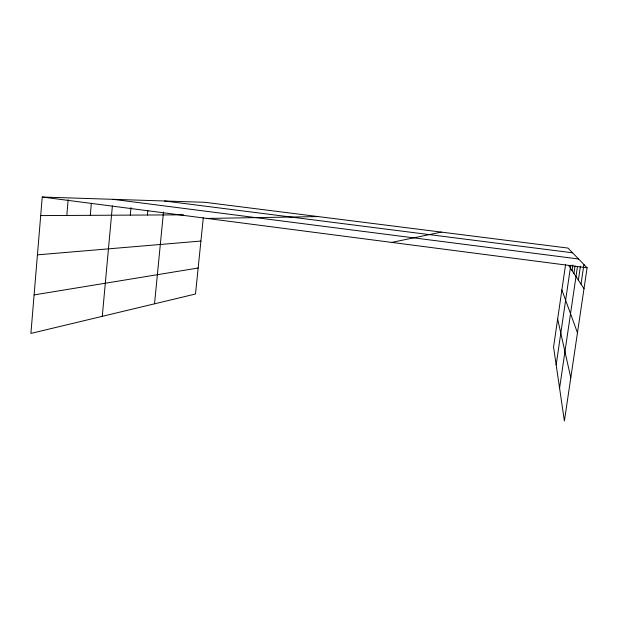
<?xml version="1.0" encoding="UTF-8"?>
<svg xmlns="http://www.w3.org/2000/svg" width="618" height="618" viewBox="0 0 618 618"><rect width="100%" height="100%" fill="white"/><g stroke="black" fill="none" stroke-linecap="round" stroke-linejoin="round"><path stroke-width="0.93" d="M565.617 264.342L553.558 347.084L564.389 420.966L587.1 267.772L567.981 248.073L204.882 202.302L42.24 197.034L30.9 333.426L195.504 294.006L203.322 217.551M66.806 215.458L68.158 199.73M90.29 215.334L91.364 203.276M102.279 316.331L112.383 205.871M130.282 215.118L130.993 207.524M147.439 215.025L147.872 210.483M154.531 303.817L163.476 212.152M556.169 364.89L570.762 265.161M572.052 270.599L572.871 264.975M573.929 273.434L575.018 266.003M559.576 388.15L577.49 266.389M578.363 280.139L580.418 266.227M581.013 284.149L583.917 264.496M391.719 242.403L441.406 232.113M34.098 294.91L198.162 268.011M37.435 254.848L200.92 241.051M207.123 218.44L318.139 216.578M40.695 215.597L183.484 214.832M164.558 200.997L572.569 252.793M112.978 199.328L578.579 258.988M42.24 197.034L587.1 267.772M568.784 265.655L584.002 288.66M561.886 289.935L577.459 332.785M557.645 319.035L570.793 377.768"/></g></svg>
